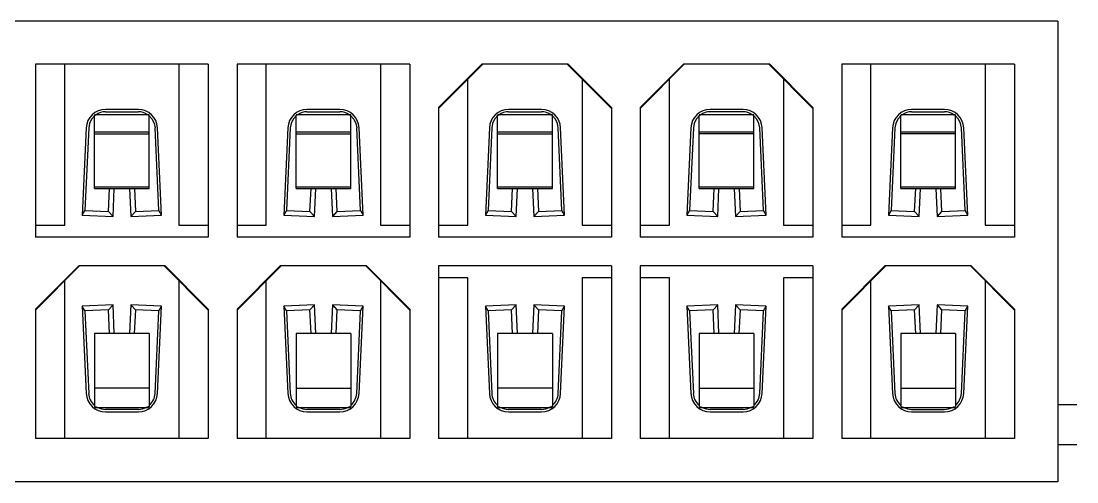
# Model space of a CAD drawing. Header units: millimetres. Extents: x 0 to 841, y 0 to 594.
# Drawn here: x 216.8 to 238.8, y 98.89 to 108.49 of the extents above; entities that cross this region are included whole.
import ezdxf

# ---------------------------------------------------------------- set-up
doc = ezdxf.new("R2010")
doc.units = ezdxf.units.MM
doc.header["$LTSCALE"] = 46.255
doc.layers.add('ASSEM_MEM', color=7, linetype='CONTINUOUS')

msp = doc.modelspace()

# ---------------------------------------------------------------- linework, layer by layer
at = {"layer": 'ASSEM_MEM', "color": 7, "linetype": 'CONTINUOUS'}
for p, q in [((238.402, 108.49), (186.802, 108.49)), ((238.402, 108.49), (238.402, 98.89)), ((220.702, 107.59), (217.102, 107.59)), ((217.102, 107.59), (217.102, 103.99)), ((217.712, 104.24), (217.712, 107.59)), ((220.092, 107.59), (220.092, 104.24)), ((220.702, 107.59), (220.702, 103.99)), ((224.902, 107.59), (221.302, 107.59)), ((221.302, 107.59), (221.302, 103.99)), ((221.912, 104.24), (221.912, 107.59)), ((224.292, 107.59), (224.292, 104.24)), ((224.902, 107.59), (224.902, 103.99)), ((225.502, 106.69), (226.402, 107.59)), ((225.502, 106.67), (226.422, 107.59)), ((228.202, 107.59), (226.402, 107.59)), ((228.182, 107.59), (229.102, 106.67)), ((228.202, 107.59), (229.102, 106.69)), ((229.702, 106.69), (230.602, 107.59)), ((229.702, 106.67), (230.622, 107.59)), ((232.402, 107.59), (230.602, 107.59)), ((232.382, 107.59), (233.302, 106.67)), ((232.402, 107.59), (233.302, 106.69)), ((237.502, 107.59), (233.902, 107.59)), ((233.902, 107.59), (233.902, 103.99)), ((234.512, 104.24), (234.512, 107.59)), ((236.892, 107.59), (236.892, 104.24)), ((237.502, 107.59), (237.502, 103.99)), ((226.112, 104.24), (226.112, 107.28)), ((228.492, 107.28), (228.492, 104.24)), ((230.312, 104.24), (230.312, 107.28)), ((232.692, 107.28), (232.692, 104.24)), ((219.472, 106.54), (218.332, 106.54)), ((218.332, 105), (218.332, 106.527)), ((218.353, 106.536), (218.364, 106.54)), ((219.245, 106.65), (218.559, 106.65)), ((218.559, 106.6), (219.245, 106.6)), ((219.472, 105), (219.472, 106.54)), ((223.672, 106.54), (222.532, 106.54)), ((222.532, 105), (222.532, 106.527)), ((222.553, 106.536), (222.564, 106.54)), ((223.445, 106.65), (222.759, 106.65)), ((222.759, 106.6), (223.445, 106.6)), ((223.672, 105), (223.672, 106.54)), ((225.502, 106.69), (225.502, 103.99)), ((227.872, 106.54), (226.732, 106.54)), ((226.732, 105), (226.732, 106.527)), ((226.753, 106.536), (226.764, 106.54)), ((227.645, 106.65), (226.959, 106.65)), ((226.959, 106.6), (227.645, 106.6)), ((227.872, 105), (227.872, 106.54)), ((229.102, 106.69), (229.102, 103.99)), ((229.702, 106.69), (229.702, 103.99)), ((232.072, 106.54), (230.932, 106.54)), ((230.932, 105), (230.932, 106.527)), ((230.953, 106.536), (230.964, 106.54)), ((231.845, 106.65), (231.159, 106.65)), ((231.845, 106.6), (231.159, 106.6)), ((232.072, 105), (232.072, 106.54)), ((233.302, 106.69), (233.302, 103.99)), ((236.272, 106.54), (235.132, 106.54)), ((235.132, 105), (235.132, 106.527)), ((235.153, 106.536), (235.164, 106.54)), ((236.045, 106.65), (235.359, 106.65)), ((235.359, 106.6), (236.045, 106.6)), ((236.272, 105), (236.272, 106.54)), ((218.16, 106.268), (218.077, 104.447)), ((218.21, 106.265), (218.132, 104.545)), ((219.673, 104.545), (219.595, 106.265)), ((219.727, 104.447), (219.645, 106.268)), ((222.36, 106.268), (222.277, 104.447)), ((222.41, 106.265), (222.332, 104.545)), ((223.873, 104.545), (223.795, 106.265)), ((223.927, 104.447), (223.845, 106.268)), ((226.56, 106.268), (226.477, 104.447)), ((226.61, 106.265), (226.532, 104.545)), ((228.073, 104.545), (227.995, 106.265)), ((228.127, 104.447), (228.045, 106.268)), ((230.76, 106.268), (230.677, 104.447)), ((230.81, 106.265), (230.732, 104.545)), ((232.273, 104.545), (232.195, 106.265)), ((232.327, 104.447), (232.245, 106.268)), ((234.96, 106.268), (234.877, 104.447)), ((235.01, 106.265), (234.932, 104.545)), ((236.473, 104.545), (236.395, 106.265)), ((236.527, 104.447), (236.445, 106.268)), ((218.332, 106.18), (219.472, 106.18)), ((218.332, 106.14), (219.472, 106.14)), ((222.532, 106.18), (223.672, 106.18)), ((222.532, 106.14), (223.672, 106.14)), ((226.732, 106.18), (227.872, 106.18)), ((226.732, 106.14), (227.872, 106.14)), ((230.932, 106.18), (232.072, 106.18)), ((232.072, 106.14), (230.932, 106.14)), ((235.132, 106.18), (236.272, 106.18)), ((236.272, 106.14), (235.132, 106.14)), ((218.332, 105.04), (219.472, 105.04)), ((218.332, 105), (219.472, 105)), ((218.621, 104.523), (218.643, 105)), ((218.717, 104.418), (218.743, 105)), ((219.061, 105), (219.088, 104.418)), ((219.162, 105), (219.183, 104.523)), ((222.532, 105.04), (223.672, 105.04)), ((222.532, 105), (223.672, 105)), ((222.821, 104.523), (222.843, 105)), ((222.917, 104.418), (222.943, 105)), ((223.261, 105), (223.288, 104.418)), ((223.362, 105), (223.383, 104.523)), ((226.732, 105.04), (227.872, 105.04)), ((226.732, 105), (227.872, 105)), ((227.021, 104.523), (227.043, 105)), ((227.117, 104.418), (227.143, 105)), ((227.461, 105), (227.488, 104.418)), ((227.562, 105), (227.583, 104.523)), ((230.932, 105.04), (232.072, 105.04)), ((230.932, 105), (232.072, 105)), ((231.221, 104.523), (231.243, 105)), ((231.317, 104.418), (231.343, 105)), ((231.661, 105), (231.688, 104.418)), ((231.762, 105), (231.783, 104.523)), ((235.132, 105.04), (236.272, 105.04)), ((235.132, 105), (236.272, 105)), ((235.421, 104.523), (235.443, 105)), ((235.517, 104.418), (235.543, 105)), ((235.861, 105), (235.888, 104.418)), ((235.962, 105), (235.983, 104.523)), ((218.077, 104.447), (218.132, 104.545)), ((218.132, 104.545), (218.621, 104.523)), ((218.717, 104.418), (218.621, 104.523)), ((219.088, 104.418), (219.183, 104.523)), ((219.183, 104.523), (219.673, 104.545)), ((219.727, 104.447), (219.673, 104.545)), ((222.332, 104.545), (222.277, 104.447)), ((222.332, 104.545), (222.821, 104.523)), ((222.821, 104.523), (222.917, 104.418)), ((223.383, 104.523), (223.288, 104.418)), ((223.383, 104.523), (223.873, 104.545)), ((223.873, 104.545), (223.927, 104.447)), ((226.532, 104.545), (226.477, 104.447)), ((226.532, 104.545), (227.021, 104.523)), ((227.021, 104.523), (227.117, 104.418)), ((227.583, 104.523), (227.488, 104.418)), ((227.583, 104.523), (228.073, 104.545)), ((228.127, 104.447), (228.073, 104.545)), ((230.732, 104.545), (230.677, 104.447)), ((230.732, 104.545), (231.221, 104.523)), ((231.221, 104.523), (231.317, 104.418)), ((231.783, 104.523), (231.688, 104.418)), ((231.783, 104.523), (232.273, 104.545)), ((232.327, 104.447), (232.273, 104.545)), ((234.932, 104.545), (234.877, 104.447)), ((234.932, 104.545), (235.421, 104.523)), ((235.421, 104.523), (235.517, 104.418)), ((235.983, 104.523), (235.888, 104.418)), ((235.983, 104.523), (236.473, 104.545)), ((236.527, 104.447), (236.473, 104.545)), ((218.077, 104.447), (218.717, 104.418)), ((219.088, 104.418), (219.727, 104.447)), ((222.277, 104.447), (222.917, 104.418)), ((223.288, 104.418), (223.927, 104.447)), ((226.477, 104.447), (227.117, 104.418)), ((227.488, 104.418), (228.127, 104.447)), ((230.677, 104.447), (231.317, 104.418)), ((231.688, 104.418), (232.327, 104.447)), ((234.877, 104.447), (235.517, 104.418)), ((235.888, 104.418), (236.527, 104.447)), ((217.102, 104.24), (217.712, 104.24)), ((220.092, 104.24), (220.702, 104.24)), ((221.302, 104.24), (221.912, 104.24)), ((224.292, 104.24), (224.902, 104.24)), ((225.502, 104.24), (226.112, 104.24)), ((228.492, 104.24), (229.102, 104.24)), ((229.702, 104.24), (230.312, 104.24)), ((232.692, 104.24), (233.302, 104.24)), ((233.902, 104.24), (234.512, 104.24)), ((236.892, 104.24), (237.502, 104.24)), ((220.702, 103.99), (217.102, 103.99)), ((224.902, 103.99), (221.302, 103.99)), ((229.102, 103.99), (225.502, 103.99)), ((233.302, 103.99), (229.702, 103.99)), ((237.502, 103.99), (233.902, 103.99)), ((217.102, 102.49), (218.002, 103.39)), ((217.102, 102.47), (218.022, 103.39)), ((219.802, 103.39), (218.002, 103.39)), ((219.782, 103.39), (220.702, 102.47)), ((219.802, 103.39), (220.702, 102.49)), ((221.302, 102.49), (222.202, 103.39)), ((221.302, 102.47), (222.222, 103.39)), ((224.002, 103.39), (222.202, 103.39)), ((223.982, 103.39), (224.902, 102.47)), ((224.002, 103.39), (224.902, 102.49)), ((229.102, 103.39), (225.502, 103.39)), ((225.502, 103.39), (225.502, 99.79)), ((229.102, 103.39), (229.102, 99.79)), ((233.302, 103.39), (229.702, 103.39)), ((229.702, 103.39), (229.702, 99.79)), ((233.302, 103.39), (233.302, 99.79)), ((233.902, 102.49), (234.802, 103.39)), ((233.902, 102.47), (234.822, 103.39)), ((236.602, 103.39), (234.802, 103.39)), ((236.582, 103.39), (237.502, 102.47)), ((236.602, 103.39), (237.502, 102.49)), ((217.712, 99.79), (217.712, 103.08)), ((220.092, 103.08), (220.092, 99.79)), ((221.912, 99.79), (221.912, 103.08)), ((224.292, 103.08), (224.292, 99.79)), ((226.112, 103.14), (225.502, 103.14)), ((226.112, 99.79), (226.112, 103.14)), ((229.102, 103.14), (228.492, 103.14)), ((228.492, 103.14), (228.492, 99.79)), ((230.312, 103.14), (229.702, 103.14)), ((230.312, 99.79), (230.312, 103.14)), ((233.302, 103.14), (232.692, 103.14)), ((232.692, 103.14), (232.692, 99.79)), ((234.512, 99.79), (234.512, 103.08)), ((236.892, 103.08), (236.892, 99.79)), ((218.717, 102.581), (218.077, 102.552)), ((218.132, 102.454), (218.077, 102.552)), ((218.077, 102.552), (218.16, 100.731)), ((218.621, 102.476), (218.717, 102.581)), ((218.744, 101.98), (218.717, 102.581)), ((219.088, 102.581), (219.061, 101.98)), ((219.727, 102.552), (219.088, 102.581)), ((219.088, 102.581), (219.183, 102.476)), ((219.645, 100.731), (219.727, 102.552)), ((219.673, 102.454), (219.727, 102.552)), ((222.917, 102.581), (222.277, 102.552)), ((222.332, 102.454), (222.277, 102.552)), ((222.277, 102.552), (222.36, 100.731)), ((222.821, 102.476), (222.917, 102.581)), ((222.944, 101.98), (222.917, 102.581)), ((223.288, 102.581), (223.261, 101.98)), ((223.927, 102.552), (223.288, 102.581)), ((223.288, 102.581), (223.383, 102.476)), ((223.845, 100.731), (223.927, 102.552)), ((223.873, 102.454), (223.927, 102.552)), ((227.117, 102.581), (226.477, 102.552)), ((226.532, 102.454), (226.477, 102.552)), ((226.477, 102.552), (226.56, 100.731)), ((227.021, 102.476), (227.117, 102.581)), ((227.144, 101.98), (227.117, 102.581)), ((227.488, 102.581), (227.461, 101.98)), ((228.127, 102.552), (227.488, 102.581)), ((227.488, 102.581), (227.583, 102.476)), ((228.045, 100.731), (228.127, 102.552)), ((228.073, 102.454), (228.127, 102.552)), ((231.317, 102.581), (230.677, 102.552)), ((230.732, 102.454), (230.677, 102.552)), ((230.677, 102.552), (230.76, 100.731)), ((231.221, 102.476), (231.317, 102.581)), ((231.344, 101.98), (231.317, 102.581)), ((231.688, 102.581), (231.661, 101.98)), ((232.327, 102.552), (231.688, 102.581)), ((231.688, 102.581), (231.783, 102.476)), ((232.245, 100.731), (232.327, 102.552)), ((232.273, 102.454), (232.327, 102.552)), ((235.517, 102.581), (234.877, 102.552)), ((234.932, 102.454), (234.877, 102.552)), ((234.877, 102.552), (234.96, 100.731)), ((235.421, 102.476), (235.517, 102.581)), ((235.544, 101.98), (235.517, 102.581)), ((235.888, 102.581), (235.861, 101.98)), ((236.527, 102.552), (235.888, 102.581)), ((235.888, 102.581), (235.983, 102.476)), ((236.445, 100.731), (236.527, 102.552)), ((236.473, 102.454), (236.527, 102.552)), ((217.102, 102.49), (217.102, 99.79)), ((218.621, 102.476), (218.132, 102.454)), ((218.132, 102.454), (218.21, 100.734)), ((218.644, 101.98), (218.621, 102.476)), ((219.183, 102.476), (219.161, 101.98)), ((219.673, 102.454), (219.183, 102.476)), ((219.595, 100.734), (219.673, 102.454)), ((220.702, 102.49), (220.702, 99.79)), ((221.302, 102.49), (221.302, 99.79)), ((222.821, 102.476), (222.332, 102.454)), ((222.332, 102.454), (222.41, 100.734)), ((222.844, 101.98), (222.821, 102.476)), ((223.383, 102.476), (223.361, 101.98)), ((223.873, 102.454), (223.383, 102.476)), ((223.795, 100.734), (223.873, 102.454)), ((224.902, 102.49), (224.902, 99.79)), ((227.021, 102.476), (226.532, 102.454)), ((226.532, 102.454), (226.61, 100.734)), ((227.044, 101.98), (227.021, 102.476)), ((227.583, 102.476), (227.561, 101.98)), ((228.073, 102.454), (227.583, 102.476)), ((227.995, 100.734), (228.073, 102.454)), ((231.221, 102.476), (230.732, 102.454)), ((230.732, 102.454), (230.81, 100.734)), ((231.244, 101.98), (231.221, 102.476)), ((231.783, 102.476), (231.761, 101.98)), ((232.273, 102.454), (231.783, 102.476)), ((232.195, 100.734), (232.273, 102.454)), ((233.902, 102.49), (233.902, 99.79)), ((235.421, 102.476), (234.932, 102.454)), ((234.932, 102.454), (235.01, 100.734)), ((235.444, 101.98), (235.421, 102.476)), ((235.983, 102.476), (235.961, 101.98)), ((236.473, 102.454), (235.983, 102.476)), ((236.395, 100.734), (236.473, 102.454)), ((237.502, 102.49), (237.502, 99.79)), ((219.472, 101.98), (218.332, 101.98)), ((218.332, 101.98), (218.332, 100.462)), ((219.472, 101.98), (219.472, 100.462)), ((223.672, 101.98), (222.532, 101.98)), ((222.532, 101.98), (222.532, 100.462)), ((223.672, 101.98), (223.672, 100.462)), ((227.872, 101.98), (226.732, 101.98)), ((226.732, 101.98), (226.732, 100.462)), ((227.872, 101.98), (227.872, 100.462)), ((232.072, 101.98), (230.932, 101.98)), ((230.932, 101.98), (230.932, 100.462)), ((232.072, 101.98), (232.072, 100.462)), ((236.272, 101.98), (235.132, 101.98)), ((235.132, 101.98), (235.132, 100.462)), ((236.272, 101.98), (236.272, 100.462)), ((219.472, 100.84), (218.332, 100.84)), ((222.532, 100.84), (223.672, 100.84)), ((227.872, 100.84), (226.732, 100.84)), ((230.932, 100.84), (232.072, 100.84)), ((235.132, 100.84), (236.272, 100.84)), ((218.332, 100.44), (219.472, 100.44)), ((219.245, 100.4), (218.559, 100.4)), ((218.559, 100.35), (219.245, 100.35)), ((219.429, 100.446), (219.408, 100.44)), ((222.532, 100.44), (223.672, 100.44)), ((223.445, 100.4), (222.759, 100.4)), ((222.759, 100.35), (223.445, 100.35)), ((223.629, 100.446), (223.608, 100.44)), ((226.732, 100.44), (227.872, 100.44)), ((227.645, 100.4), (226.959, 100.4)), ((226.959, 100.35), (227.645, 100.35)), ((227.829, 100.446), (227.808, 100.44)), ((230.932, 100.44), (232.072, 100.44)), ((231.845, 100.4), (231.159, 100.4)), ((231.159, 100.35), (231.845, 100.35)), ((232.029, 100.446), (232.008, 100.44)), ((235.132, 100.44), (236.272, 100.44)), ((235.359, 100.4), (236.045, 100.4)), ((235.359, 100.35), (236.045, 100.35)), ((238.402, 100.5), (238.802, 100.5)), ((220.702, 99.79), (217.102, 99.79)), ((224.902, 99.79), (221.302, 99.79)), ((229.102, 99.79), (225.502, 99.79)), ((233.302, 99.79), (229.702, 99.79)), ((237.502, 99.79), (233.902, 99.79)), ((238.402, 99.67), (238.802, 99.67)), ((238.402, 98.89), (186.802, 98.89))]:
    msp.add_line(p, q, dxfattribs=at)
for points in [[(218.332, 106.516), (218.269, 106.445), (218.227, 106.358), (218.21, 106.265)], [(218.332, 106.527), (218.343, 106.532), (218.353, 106.536)], [(219.441, 106.54), (219.452, 106.536), (219.462, 106.532), (219.472, 106.527)], [(219.472, 106.516), (219.536, 106.445), (219.578, 106.359), (219.595, 106.265)], [(222.532, 106.516), (222.469, 106.445), (222.427, 106.358), (222.41, 106.265)], [(222.532, 106.527), (222.543, 106.532), (222.553, 106.536)], [(223.641, 106.54), (223.652, 106.536), (223.662, 106.532), (223.672, 106.527)], [(223.672, 106.516), (223.736, 106.445), (223.778, 106.359), (223.795, 106.265)], [(226.732, 106.516), (226.669, 106.445), (226.627, 106.358), (226.61, 106.265)], [(226.732, 106.527), (226.743, 106.532), (226.753, 106.536)], [(227.841, 106.54), (227.852, 106.536), (227.862, 106.532), (227.872, 106.527)], [(227.995, 106.265), (227.978, 106.358), (227.935, 106.445), (227.872, 106.516)], [(230.932, 106.516), (230.869, 106.445), (230.827, 106.358), (230.81, 106.265)], [(230.932, 106.527), (230.943, 106.532), (230.953, 106.536)], [(232.041, 106.54), (232.052, 106.536), (232.062, 106.532), (232.072, 106.527)], [(232.195, 106.265), (232.178, 106.358), (232.135, 106.445), (232.072, 106.516)], [(235.132, 106.516), (235.069, 106.445), (235.027, 106.358), (235.01, 106.265)], [(235.132, 106.527), (235.143, 106.532), (235.153, 106.536)], [(236.241, 106.54), (236.252, 106.536), (236.262, 106.532), (236.272, 106.527)], [(236.395, 106.265), (236.378, 106.358), (236.335, 106.445), (236.272, 106.516)], [(219.472, 100.462), (219.451, 100.454), (219.429, 100.446)], [(223.672, 100.462), (223.651, 100.454), (223.629, 100.446)], [(227.872, 100.462), (227.851, 100.454), (227.829, 100.446)], [(232.072, 100.462), (232.051, 100.454), (232.029, 100.446)]]:
    msp.add_lwpolyline(points, dxfattribs=at)
for centre, radius, start, end in [((218.559, 106.25), 0.4, 90, 177.4081), ((218.559, 106.25), 0.35, 90, 124.0477), ((219.245, 106.25), 0.4, 2.5919, 90), ((219.245, 106.25), 0.35, 55.9523, 90), ((222.759, 106.25), 0.4, 90, 177.4081), ((222.759, 106.25), 0.35, 90, 124.0477), ((223.445, 106.25), 0.4, 2.5919, 90), ((223.445, 106.25), 0.35, 55.9523, 90), ((226.959, 106.25), 0.4, 90, 177.4081), ((226.959, 106.25), 0.35, 90, 124.0477), ((227.645, 106.25), 0.4, 2.5919, 90), ((227.645, 106.25), 0.35, 55.9523, 90), ((231.159, 106.25), 0.4, 90, 177.4081), ((231.159, 106.25), 0.35, 90, 124.0477), ((231.845, 106.25), 0.4, 2.5919, 90), ((231.845, 106.25), 0.35, 55.9523, 90), ((235.359, 106.25), 0.4, 90, 177.4081), ((235.359, 106.25), 0.35, 90, 124.0477), ((236.045, 106.25), 0.4, 2.5919, 90), ((236.045, 106.25), 0.35, 55.9523, 90), ((218.559, 100.75), 0.4, 182.5919, 270), ((218.559, 100.75), 0.35, 182.5919, 229.5248), ((219.245, 100.75), 0.4, 270, 357.4081), ((219.245, 100.75), 0.35, 310.4752, 357.4081), ((222.759, 100.75), 0.4, 182.5919, 270), ((222.759, 100.75), 0.35, 182.5919, 229.5248), ((223.445, 100.75), 0.4, 270, 357.4081), ((223.445, 100.75), 0.35, 310.4752, 357.4081), ((226.959, 100.75), 0.4, 182.5919, 270), ((226.959, 100.75), 0.35, 182.5919, 229.5248), ((227.645, 100.75), 0.4, 270, 357.4081), ((227.645, 100.75), 0.35, 310.4752, 357.4081), ((231.159, 100.75), 0.4, 182.5919, 270), ((231.159, 100.75), 0.35, 182.5919, 229.5248), ((231.845, 100.75), 0.4, 270, 357.4081), ((231.845, 100.75), 0.35, 310.4752, 357.4081), ((235.359, 100.75), 0.4, 182.5919, 270), ((235.359, 100.75), 0.35, 182.5919, 229.5248), ((236.045, 100.75), 0.4, 270, 357.4081), ((236.045, 100.75), 0.35, 310.4752, 357.4081), ((218.559, 100.75), 0.35, 242.3396, 270), ((219.245, 100.75), 0.35, 270, 297.6604), ((222.759, 100.75), 0.35, 242.3396, 270), ((223.445, 100.75), 0.35, 270, 297.6604), ((226.959, 100.75), 0.35, 242.3396, 270), ((227.645, 100.75), 0.35, 270, 297.6604), ((231.159, 100.75), 0.35, 242.3396, 270), ((231.845, 100.75), 0.35, 270, 297.6604), ((235.359, 100.75), 0.35, 242.3396, 270), ((236.045, 100.75), 0.35, 270, 297.6604)]:
    msp.add_arc(centre, radius, start, end, dxfattribs=at)
for centre, start_param, end_param in [((218.559, 101.748), 2.880662, 2.95603), ((222.759, 101.748), -3.402523, -3.327155), ((226.959, 101.748), -3.402523, -3.327155), ((231.159, 101.748), -3.402523, -3.327155), ((235.359, 101.748), -3.402523, -3.327155), ((236.045, 101.748), -2.95603, -2.880662)]:
    msp.add_ellipse(centre, major_axis=(0, 1.331), ratio=0.661438, start_param=start_param, end_param=end_param, dxfattribs=at)

doc.saveas('drawing.dxf')
